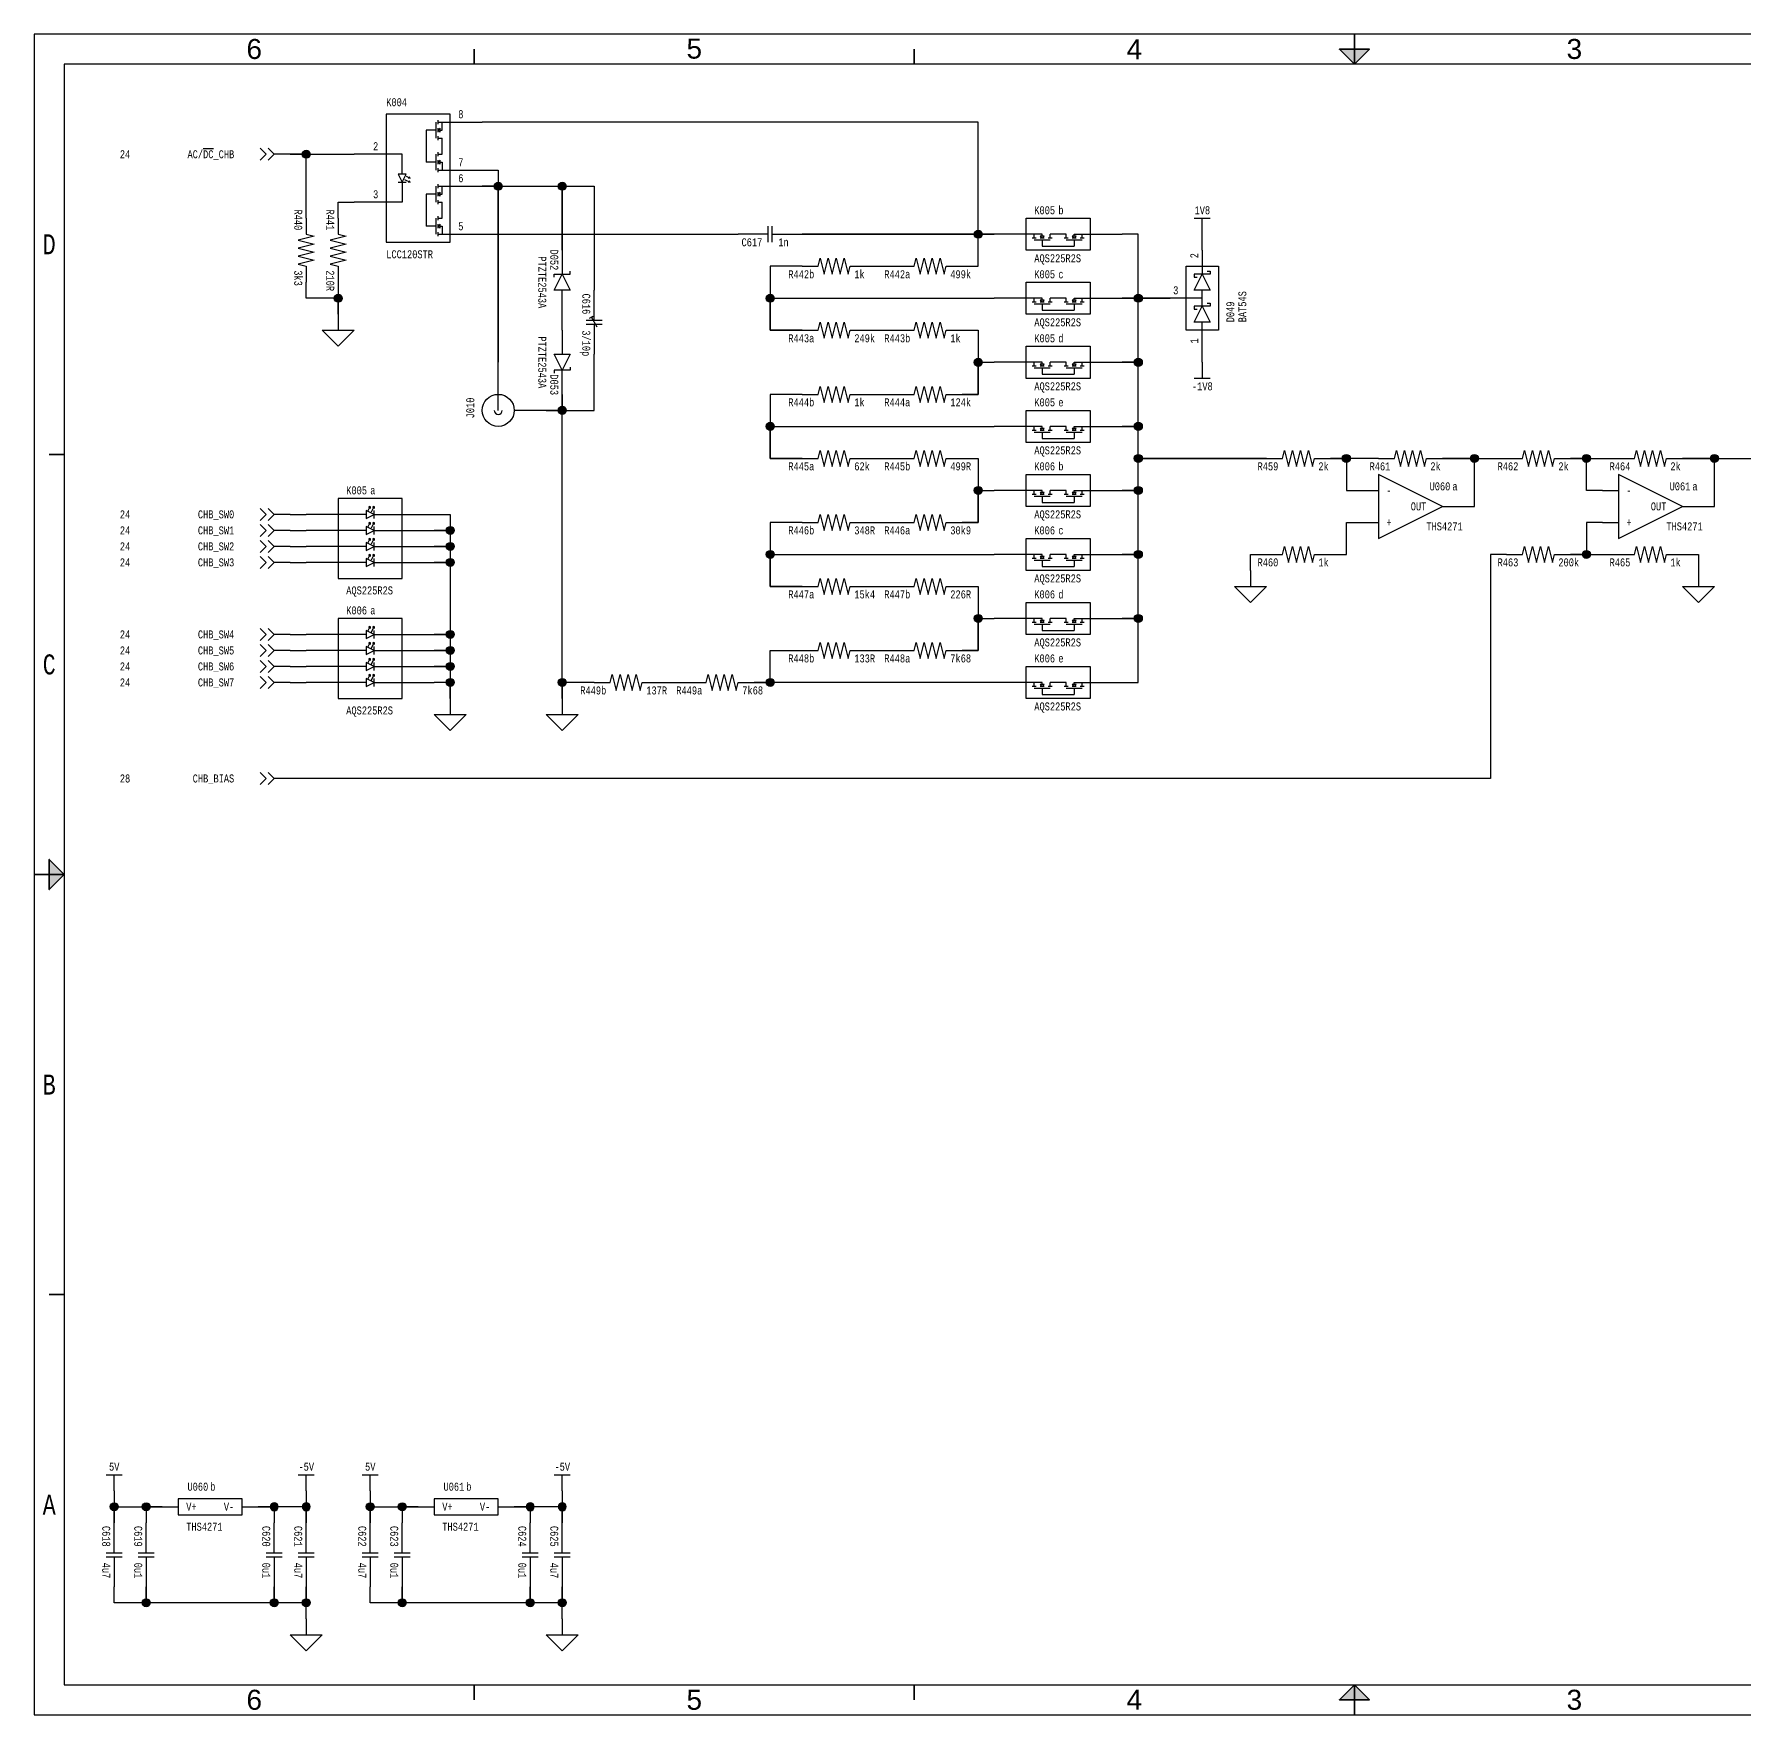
# Paper-space layout '29' of a CAD drawing. Header units: inches. Extents: x 0.2 to 16.8, y 0.2 to 10.8.
# Drawn here: x 0.25 to 10.94, y 0.25 to 10.75 of the extents above; entities that cross this region are included whole.
import ezdxf
from ezdxf.enums import TextEntityAlignment as Align

# ---------------------------------------------------------------- set-up
doc = ezdxf.new("R2010")
doc.units = ezdxf.units.IN
doc.header["$MEASUREMENT"] = 0
for name, color, linetype in [('BORDER', 13, 'Continuous'), ('COMPONENT', 14, 'Continuous'), ('SIGNAL', 84, 'Continuous'), ('TEXT', 252, 'Continuous')]:
    doc.layers.add(name, color=color, linetype=linetype)
doc.styles.add('Monotxt_75', font='monotxt.shx', dxfattribs={"width": 0.75})
doc.styles.get("Standard").update_dxf_attribs({"font": 'arial.ttf'})

# ---------------------------------------------------------------- blocks, each defined once
blk = doc.blocks.new('ANSI B Frame')
at = {"layer": 'BORDER', "lineweight": 35}
h = blk.add_hatch(color=256, dxfattribs=at)
h.dxf.hatch_style = 1
h.paths.add_polyline_path([(8.59375, 10.65625), (8.5, 10.65625), (8.5, 10.5625)])
h.paths.add_polyline_path([(8.5, 10.5625), (8.5, 10.65625), (8.40625, 10.65625)])
h = blk.add_hatch(color=256, dxfattribs=at)
h.dxf.hatch_style = 1
h.paths.add_polyline_path([(0.34375, 5.59375), (0.34375, 5.5), (0.4375, 5.5)])
h.paths.add_polyline_path([(0.4375, 5.5), (0.34375, 5.5), (0.34375, 5.40625)])
h = blk.add_hatch(color=256, dxfattribs=at)
h.dxf.hatch_style = 1
h.paths.add_polyline_path([(8.59375, 0.34375), (8.5, 0.34375), (8.5, 0.4375)])
h.paths.add_polyline_path([(8.5, 0.4375), (8.5, 0.34375), (8.40625, 0.34375)])
at = {"layer": 'BORDER'}
for points in [[(0.25, 0.25), (16.75, 0.25), (16.75, 10.75), (0.25, 10.75)], [(0.4375, 0.4375), (16.5625, 0.4375), (16.5625, 10.5625), (0.4375, 10.5625)]]:
    blk.add_lwpolyline(points, close=True, dxfattribs=at)
at = {"layer": 'BORDER', "lineweight": 35}
for points in [[(8.5, 10.5625), (8.5, 10.75)], [(3, 10.65625), (3, 10.5625)], [(5.75, 10.65625), (5.75, 10.5625)], [(0.34375, 8.125), (0.4375, 8.125)], [(0.4375, 5.5), (0.25, 5.5)], [(0.34375, 2.875), (0.4375, 2.875)], [(3, 0.34375), (3, 0.4375)], [(5.75, 0.34375), (5.75, 0.4375)], [(8.5, 0.4375), (8.5, 0.25)]]:
    blk.add_lwpolyline(points, dxfattribs=at)
for points in [[(8.5, 10.5625), (8.59375, 10.65625), (8.40625, 10.65625)], [(0.4375, 5.5), (0.34375, 5.59375), (0.34375, 5.40625)], [(8.5, 0.4375), (8.59375, 0.34375), (8.40625, 0.34375)]]:
    blk.add_lwpolyline(points, close=True, dxfattribs=at)
at = {"layer": 'BORDER', "style": 'Monotxt_75', "width": 0.75}
for s, p in [('D', (0.34375, 9.4375)), ('C', (0.34375, 6.8125)), ('B', (0.34375, 4.1875)), ('A', (0.34375, 1.5625))]:
    blk.add_text(s, height=0.125, dxfattribs=at).set_placement(p, align=Align.MIDDLE_CENTER)
at = {"layer": 'BORDER', "flags": 8}
for tag, p in [('ZN6', (1.625, 10.65787)), ('ZN5', (4.375, 10.66009)), ('ZN4', (7.125, 10.65625)), ('ZN3', (9.875, 10.65796)), ('ZN2', (12.625, 10.65574)), ('ZN1', (15.375, 10.65574)), ('ZN6', (1.625, 0.34375)), ('ZN5', (4.375, 0.34375)), ('ZN4', (7.125, 0.34375)), ('ZN3', (9.875, 0.34375)), ('ZN2', (12.625, 0.34375)), ('ZN1', (15.375, 0.34375))]:
    blk.add_attdef(tag, text='', height=0.125, dxfattribs=at).set_placement(p, align=Align.MIDDLE_CENTER)
at = {"layer": 'TEXT', "style": 'Monotxt_75', "width": 0.75, "flags": 8}
for tag, height, p in [('DESRP', 0.0625, (13.625, 1)), ('DWG_NO', 0.1875, (13.9625, 0.7125))]:
    blk.add_attdef(tag, text='', height=height, dxfattribs=at).set_placement(p, align=Align.MIDDLE_LEFT)
for tag, height, p in [('SHTSZ', 0.1875, (13.7375, 0.7125)), ('REV', 0.1875, (16.4125, 0.7125)), ('SCALE', 0.0625, (14.15625, 0.5)), ('REVDATE', 0.0625, (15.11875, 0.5)), ('CURRSHT', 0.0625, (16.0625, 0.5)), ('LASTSHT', 0.0625, (16.4375, 0.5))]:
    blk.add_attdef(tag, text='', height=height, dxfattribs=at).set_placement(p, align=Align.MIDDLE_CENTER)
blk = doc.blocks.new('FROM_CONN')
for points in [[(0, 0), (0.05, 0)], [(0.06875, 0.01875), (0.05, 0), (0.06875, -0.01875)], [(0.09375, 0.01875), (0.075, 0), (0.09375, -0.01875)]]:
    blk.add_lwpolyline(points)
blk = doc.blocks.new('SUPPLY_BUS')
for points in [[(0, 0), (0.05, 0)], [(0.05, 0.025), (0.05, -0.025)]]:
    blk.add_lwpolyline(points)
blk = doc.blocks.new('FLOAT_GND')
blk.add_lwpolyline([(0, 0), (0, -0.05)])
blk.add_lwpolyline([(-0.05, -0.05), (0.05, -0.05), (0, -0.1)], close=True)
blk = doc.blocks.new('CONNECT')
blk.add_hatch(color=256).paths.add_polyline_path([(0.0125, 0, 1), (-0.0125, 0, 1)])
blk.add_circle((0, 0), 0.0125)
blk = doc.blocks.new('CAP')
for points in [[(0, 0.0125), (0, 0.2)], [(-0.05, 0.0125), (0.05, 0.0125)], [(-0.05, -0.0125), (0.05, -0.0125)], [(0, -0.0125), (0, -0.2)]]:
    blk.add_lwpolyline(points)
at = {"layer": 'TEXT', "style": 'Monotxt_75', "width": 0.75, "flags": 8}
blk.add_attdef('REFID', text='', height=0.05, rotation=270, dxfattribs=at).set_placement((-0.025, 0.05), align=Align.TOP_RIGHT)
blk.add_attdef('VALUE', text='', height=0.05, rotation=270, dxfattribs=at).set_placement((-0.025, -0.05), align=Align.TOP_LEFT)
blk = doc.blocks.new('SOLID_STATE_RELAY_SPDT')
for points in [[(-0.075, 0.1), (-0.15, 0.1), (-0.15, 0.4)], [(0.075, 0.1), (0.15, 0.1), (0.15, 0.4)], [(-0.025, 0.125), (-0.025, 0.075)], [(-0.025, 0.1), (-0.075, 0.1)], [(-0.0075, 0.085), (-0.025, 0.05)], [(-0.025, 0.05), (-0.025, 0.0625)], [(-0.025, 0.05), (-0.015, 0.0575)], [(0.0125, 0.075), (0, 0.05)], [(0, 0.05), (0, 0.0625)], [(0, 0.05), (0.01, 0.0575)], [(0.025, 0.1), (0.075, 0.1)], [(-0.3, -0.1125), (-0.3, -0.05)], [(-0.1, -0.05), (-0.3, -0.05)], [(-0.1, -0.1125), (-0.1, -0.05)], [(0.1, -0.1125), (0.1, -0.05)], [(0.3, -0.05), (0.1, -0.05)], [(0.3, -0.1125), (0.3, -0.05)], [(-0.3625, -0.125), (-0.3375, -0.125)], [(-0.35, -0.1125), (-0.25, -0.1125)], [(-0.35, -0.125), (-0.35, -0.15)], [(-0.3, -0.15), (-0.35, -0.15), (-0.35, -0.2)], [(-0.35, -0.2), (-0.35, -0.4)], [(-0.3125, -0.125), (-0.2875, -0.125)], [(-0.3, -0.1375), (-0.3, -0.15)], [(-0.2625, -0.125), (-0.2375, -0.125)], [(-0.25, -0.125), (-0.25, -0.15)], [(-0.25, -0.15), (-0.15, -0.15)], [(-0.1625, -0.125), (-0.1375, -0.125)], [(-0.15, -0.1125), (-0.05, -0.1125)], [(-0.15, -0.125), (-0.15, -0.15)], [(-0.1125, -0.125), (-0.0875, -0.125)], [(-0.1, -0.1375), (-0.1, -0.15)], [(-0.1, -0.15), (-0.05, -0.15), (-0.05, -0.2)], [(-0.0625, -0.125), (-0.0375, -0.125)], [(-0.05, -0.125), (-0.05, -0.15)], [(-0.05, -0.2), (-0.05, -0.4)], [(0.0375, -0.125), (0.0625, -0.125)], [(0.05, -0.1125), (0.15, -0.1125)], [(0.05, -0.125), (0.05, -0.15)], [(0.1, -0.15), (0.05, -0.15), (0.05, -0.2)], [(0.05, -0.2), (0.05, -0.4)], [(0.0875, -0.125), (0.1125, -0.125)], [(0.1, -0.1375), (0.1, -0.15)], [(0.1375, -0.125), (0.1625, -0.125)], [(0.15, -0.125), (0.15, -0.15)], [(0.15, -0.15), (0.25, -0.15)], [(0.2375, -0.125), (0.2625, -0.125)], [(0.25, -0.1125), (0.35, -0.1125)], [(0.25, -0.125), (0.25, -0.15)], [(0.2875, -0.125), (0.3125, -0.125)], [(0.3, -0.1375), (0.3, -0.15)], [(0.3, -0.15), (0.35, -0.15), (0.35, -0.2)], [(0.3375, -0.125), (0.3625, -0.125)], [(0.35, -0.125), (0.35, -0.15)], [(0.35, -0.2), (0.35, -0.4)]]:
    blk.add_lwpolyline(points)
for points in [[(-0.4, -0.2), (0.4, -0.2), (0.4, 0.2), (-0.4, 0.2)], [(-0.025, 0.1), (0.025, 0.075), (0.025, 0.125)], [(-0.3, -0.125), (-0.3125, -0.1375), (-0.2875, -0.1375)], [(-0.1, -0.125), (-0.1125, -0.1375), (-0.0875, -0.1375)], [(0.1, -0.125), (0.0875, -0.1375), (0.1125, -0.1375)], [(0.3, -0.125), (0.2875, -0.1375), (0.3125, -0.1375)]]:
    blk.add_lwpolyline(points, close=True)
at = {"layer": 'TEXT', "style": 'Monotxt_75', "width": 0.75, "flags": 8}
for tag, p in [('CN', (-0.125, 0.25)), ('CP', (0.175, 0.25))]:
    blk.add_attdef(tag, text='', height=0.05, rotation=270, dxfattribs=at).set_placement(p, align=Align.RIGHT)
blk.add_attdef('MFGPN', text='', height=0.05, rotation=270, dxfattribs=at).set_placement((-0.45, 0.2), align=Align.TOP_LEFT)
for tag, p in [('REF', (0.45, 0.2)), ('NO2', (-0.325, -0.25)), ('NO1', (-0.025, -0.25)), ('NC2', (0.075, -0.25)), ('NC1', (0.375, -0.25))]:
    blk.add_attdef(tag, p, '', height=0.05, rotation=270, dxfattribs=at)
blk = doc.blocks.new('RF_CONN')
for points in [[(0, 0), (0, 0.15)], [(0.15, 0), (0.05, 0)]]:
    blk.add_lwpolyline(points)
blk.add_circle((0, 0), 0.05)
blk.add_arc((0, 0), 0.0125, 180, 0)
at = {"layer": 'TEXT', "style": 'Monotxt_75', "width": 0.75, "flags": 8}
blk.add_attdef('REF', (-0.075, -0.025), '', height=0.025, rotation=90, dxfattribs=at)
blk = doc.blocks.new('RES')
blk.add_lwpolyline([(-0.2, 0), (-0.1, 0), (-0.0875, 0.05), (-0.0625, -0.05), (-0.0375, 0.05), (-0.0125, -0.05), (0.0125, 0.05), (0.0375, -0.05), (0.0625, 0.05), (0.0875, -0.05), (0.1, 0), (0.2, 0)])
at = {"layer": 'TEXT', "style": 'Monotxt_75', "width": 0.75, "flags": 8}
blk.add_attdef('REFID', text='', height=0.05, dxfattribs=at).set_placement((-0.125, -0.025), align=Align.TOP_RIGHT)
blk.add_attdef('VALUE', text='', height=0.05, dxfattribs=at).set_placement((0.125, -0.025), align=Align.TOP_LEFT)
blk = doc.blocks.new('CAP_VAR')
for points in [[(0, 0.013), (0, 0.2)], [(-0.05, 0.013), (0.05, 0.013)], [(0.019, -0.031), (-0.018, 0.032), (-0.007, 0.038)], [(-0.05, -0.012), (0.05, -0.012)], [(0, -0.012), (0, -0.2)]]:
    blk.add_lwpolyline(points)
at = {"layer": 'COMPONENT'}
blk.add_lwpolyline([(-0.018, 0.032), (-0.031, 0.024)], dxfattribs=at)
at = {"layer": 'TEXT', "style": 'Monotxt_75', "width": 0.75, "flags": 8}
blk.add_attdef('REFID', text='', height=0.05, rotation=270, dxfattribs=at).set_placement((-0.025, 0.05), align=Align.TOP_RIGHT)
blk.add_attdef('VALUE', text='', height=0.05, rotation=270, dxfattribs=at).set_placement((-0.025, -0.05), align=Align.TOP_LEFT)
blk = doc.blocks.new('D_ZENER')
for points in [[(-0.2, 0), (-0.05, 0)], [(0.03125, 0.05), (0.05, 0.05), (0.05, 0.05), (0.05, 0.05), (0.05, -0.05), (0.05, -0.05), (0.05, -0.05), (0.06875, -0.05)], [(0.2, 0), (0.05, 0)]]:
    blk.add_lwpolyline(points)
blk.add_lwpolyline([(0.05, 0), (-0.05, -0.05), (-0.05, 0.05)], close=True)
at = {"layer": 'TEXT', "style": 'Monotxt_75', "width": 0.75, "flags": 8}
blk.add_attdef('MFGPN', text='', height=0.05, dxfattribs=at).set_placement((0, -0.1), align=Align.TOP_CENTER)
blk.add_attdef('REFNO', text='', height=0.05, dxfattribs=at).set_placement((0.075, -0.025), align=Align.TOP_LEFT)
blk = doc.blocks.new('D_ZENER_FLIP')
for points in [[(-0.2, 0), (-0.05, 0)], [(-0.03125, -0.05), (-0.05, -0.05), (-0.05, -0.05), (-0.05, -0.05), (-0.05, 0.05), (-0.05, 0.05), (-0.05, 0.05), (-0.06875, 0.05)], [(0.2, 0), (0.05, 0)]]:
    blk.add_lwpolyline(points)
blk.add_lwpolyline([(-0.05, 0), (0.05, 0.05), (0.05, -0.05)], close=True)
at = {"layer": 'TEXT', "style": 'Monotxt_75', "width": 0.75, "flags": 8}
blk.add_attdef('REFNO', text='', height=0.05, dxfattribs=at).set_placement((-0.075, -0.025), align=Align.TOP_RIGHT)
blk.add_attdef('MFGPN', text='', height=0.05, dxfattribs=at).set_placement((0, -0.1), align=Align.TOP_CENTER)
blk = doc.blocks.new('OPAMP_GEN_FLIP')
blk.add_lwpolyline([(-0.2, 0.2), (-0.2, -0.2), (0.2, 0)], close=True)
for points in [[(-0.3, 0.1), (-0.2, 0.1)], [(0.2, 0), (0.3, 0)], [(-0.3, -0.1), (-0.2, -0.1)]]:
    blk.add_lwpolyline(points)
at = {"layer": 'TEXT', "style": 'Monotxt_75', "width": 0.75}
for s, p in [('-', (-0.15, 0.1)), ('+', (-0.15, -0.1))]:
    blk.add_text(s, height=0.05, dxfattribs=at).set_placement(p, align=Align.MIDDLE_LEFT)
blk.add_text('OUT', height=0.05, dxfattribs=at).set_placement((0.1, 0), align=Align.MIDDLE_RIGHT)
at = {"layer": 'TEXT', "style": 'Monotxt_75', "width": 0.75, "flags": 8}
for tag, p in [('INM', (-0.225, 0.125)), ('REFID', (0.25, 0.1)), ('INP', (-0.225, -0.075))]:
    blk.add_attdef(tag, text='', height=0.05, dxfattribs=at).set_placement(p, align=Align.RIGHT)
for tag, p in [('INST', (0.2625, 0.1)), ('OUT', (0.225, 0.025))]:
    blk.add_attdef(tag, p, '', height=0.05, dxfattribs=at)
blk.add_attdef('MFGPN', text='', height=0.05, dxfattribs=at).set_placement((0.1, -0.1), align=Align.TOP_LEFT)
blk = doc.blocks.new('SS_RELAY_SW')
for points in [[(-0.1, 0), (-0.4, 0)], [(0.1, 0), (0.4, 0)], [(-0.1375, -0.025), (-0.1625, -0.025)], [(-0.15, -0.025), (-0.15, 0)], [(-0.05, -0.0375), (-0.15, -0.0375)], [(-0.0875, -0.025), (-0.1125, -0.025)], [(-0.1, -0.0125), (-0.1, 0)], [(-0.1, -0.0375), (-0.1, -0.075)], [(-0.1, -0.075), (0.1, -0.075)], [(-0.0375, -0.025), (-0.0625, -0.025)], [(-0.05, -0.025), (-0.05, 0)], [(0.05, 0), (-0.05, 0)], [(0.0625, -0.025), (0.0375, -0.025)], [(0.05, -0.025), (0.05, 0)], [(0.15, -0.0375), (0.05, -0.0375)], [(0.1125, -0.025), (0.0875, -0.025)], [(0.1, -0.0125), (0.1, 0)], [(0.1, -0.0375), (0.1, -0.075)], [(0.1625, -0.025), (0.1375, -0.025)], [(0.15, -0.025), (0.15, 0)]]:
    blk.add_lwpolyline(points)
for points in [[(-0.2, 0.1), (0.2, 0.1), (0.2, -0.1), (-0.2, -0.1)], [(-0.1, -0.025), (-0.0875, -0.0125), (-0.1125, -0.0125)], [(0.1, -0.025), (0.1125, -0.0125), (0.0875, -0.0125)]]:
    blk.add_lwpolyline(points, close=True)
at = {"layer": 'TEXT', "style": 'Monotxt_75', "width": 0.75, "flags": 8}
for tag, p in [('REFID', (-0.15, 0.125)), ('INST', (0, 0.125)), ('NO2', (0.25, 0.025))]:
    blk.add_attdef(tag, p, '', height=0.05, dxfattribs=at)
blk.add_attdef('NO1', text='', height=0.05, dxfattribs=at).set_placement((-0.25, 0.025), align=Align.RIGHT)
blk.add_attdef('MFGPN', text='', height=0.05, dxfattribs=at).set_placement((-0.15, -0.125), align=Align.TOP_LEFT)
blk = doc.blocks.new('SS_RELAY_CTRL4')
for points in [[(0.2, 0.25), (-0.2, 0.25), (-0.2, -0.25), (0.2, -0.25)], [(0.025, 0.15), (-0.025, 0.175), (-0.025, 0.125)], [(0.025, 0.05), (-0.025, 0.075), (-0.025, 0.025)], [(0.025, -0.05), (-0.025, -0.025), (-0.025, -0.075)], [(0.025, -0.15), (-0.025, -0.125), (-0.025, -0.175)]]:
    blk.add_lwpolyline(points, close=True)
for points in [[(-0.025, 0.15), (-0.4, 0.15)], [(-0.0125, 0.175), (0, 0.2)], [(0, 0.2), (-0.01, 0.1925)], [(0, 0.2), (0, 0.1875)], [(0.0075, 0.165), (0.025, 0.2)], [(0.025, 0.2), (0.015, 0.1925)], [(0.025, 0.2), (0.025, 0.1875)], [(0.025, 0.125), (0.025, 0.175)], [(0.025, 0.15), (0.4, 0.15)], [(-0.025, 0.05), (-0.4, 0.05)], [(-0.0125, 0.075), (0, 0.1)], [(-0.0125, -0.025), (0, 0)], [(0, 0.1), (-0.01, 0.0925)], [(0, 0.1), (0, 0.0875)], [(0, 0), (0, -0.0125)], [(0.0075, 0.065), (0.025, 0.1)], [(0.0075, -0.035), (0.025, 0)], [(0.025, 0.1), (0.015, 0.0925)], [(0.025, 0.1), (0.025, 0.0875)], [(0.025, 0.025), (0.025, 0.075)], [(0.025, 0.05), (0.4, 0.05)], [(0.025, 0), (0.025, -0.0125)], [(-0.025, -0.05), (-0.4, -0.05)], [(-0.0125, -0.125), (0, -0.1)], [(0, 0), (-0.01, -0.0075)], [(0, -0.1), (-0.01, -0.1075)], [(0, -0.1), (0, -0.1125)], [(0.0075, -0.135), (0.025, -0.1)], [(0.025, 0), (0.015, -0.0075)], [(0.025, -0.1), (0.015, -0.1075)], [(0.025, -0.075), (0.025, -0.025)], [(0.025, -0.05), (0.4, -0.05)], [(0.025, -0.1), (0.025, -0.1125)], [(-0.025, -0.15), (-0.4, -0.15)], [(0.025, -0.175), (0.025, -0.125)], [(0.025, -0.15), (0.4, -0.15)]]:
    blk.add_lwpolyline(points)
at = {"layer": 'TEXT', "style": 'Monotxt_75', "width": 0.75, "flags": 8}
for tag, p in [('REFID', (-0.15, 0.275)), ('INST', (0, 0.275)), ('CN1', (0.25, 0.175)), ('CN2', (0.25, 0.075)), ('CN3', (0.25, -0.025)), ('CN4', (0.25, -0.125))]:
    blk.add_attdef(tag, p, '', height=0.05, dxfattribs=at)
for tag, p in [('CP1', (-0.25, 0.175)), ('CP2', (-0.25, 0.075)), ('CP3', (-0.25, -0.025)), ('CP4', (-0.25, -0.125))]:
    blk.add_attdef(tag, text='', height=0.05, dxfattribs=at).set_placement(p, align=Align.RIGHT)
blk.add_attdef('MFGPN', text='', height=0.05, dxfattribs=at).set_placement((-0.15, -0.3), align=Align.TOP_LEFT)
blk = doc.blocks.new('D_DUAL_SCHOTTKY_SERIES')
for points in [[(0, 0), (0, 0.2)], [(-0.03125, -0.03125), (-0.03125, -0.05), (-0.05, -0.05), (-0.05, 0.05), (-0.06875, 0.05), (-0.06875, 0.03125)], [(-0.05, 0), (0.05, 0)], [(0.16875, -0.03125), (0.16875, -0.05), (0.15, -0.05), (0.15, 0.05), (0.13125, 0.05), (0.13125, 0.03125)], [(0.3, 0), (0.15, 0)], [(-0.3, 0), (-0.15, 0)]]:
    blk.add_lwpolyline(points)
for points in [[(0.2, 0.1), (0.2, -0.1), (-0.2, -0.1), (-0.2, 0.1)], [(-0.05, 0), (-0.15, -0.05), (-0.15, 0.05)], [(0.15, 0), (0.05, -0.05), (0.05, 0.05)]]:
    blk.add_lwpolyline(points, close=True)
at = {"layer": 'TEXT', "style": 'Monotxt_75', "width": 0.75}
blk.add_text('3', height=0.05, rotation=270, dxfattribs=at).set_placement((0.025, 0.15), align=Align.RIGHT)
blk.add_text('1', height=0.05, dxfattribs=at).set_placement((-0.25, 0.025), align=Align.RIGHT)
blk.add_text('2', height=0.05, dxfattribs=at).set_placement((0.25, 0.025))
at = {"layer": 'TEXT', "style": 'Monotxt_75', "width": 0.75, "flags": 8}
for tag, p in [('REFNO', (-0.15, -0.15)), ('MFGPN', (-0.15, -0.225))]:
    blk.add_attdef(tag, text='', height=0.05, dxfattribs=at).set_placement(p, align=Align.TOP_LEFT)
blk = doc.blocks.new('OPAMP_GEN_PWR')
for points in [[(-0.3, 0), (-0.2, 0)], [(0.2, 0), (0.3, 0)]]:
    blk.add_lwpolyline(points)
blk.add_lwpolyline([(-0.2, -0.05), (0.2, -0.05), (0.2, 0.05), (-0.2, 0.05)], close=True)
at = {"layer": 'TEXT', "style": 'Monotxt_75', "width": 0.75}
blk.add_text('V+', height=0.05, dxfattribs=at).set_placement((-0.15, 0), align=Align.MIDDLE_LEFT)
blk.add_text('V-', height=0.05, dxfattribs=at).set_placement((0.15, 0), align=Align.MIDDLE_RIGHT)
at = {"layer": 'TEXT', "style": 'Monotxt_75', "width": 0.75, "flags": 8}
for tag, p in [('REFID', (-0.0125, 0.1)), ('VP', (-0.225, 0.025))]:
    blk.add_attdef(tag, text='', height=0.05, dxfattribs=at).set_placement(p, align=Align.RIGHT)
for tag, p in [('INST', (0, 0.1)), ('VN', (0.225, 0.025))]:
    blk.add_attdef(tag, p, '', height=0.05, dxfattribs=at)
blk.add_attdef('MFGPN', text='', height=0.05, dxfattribs=at).set_placement((-0.15, -0.1), align=Align.TOP_LEFT)

psp = doc.layouts.new('29')

# ---------------------------------------------------------------- linework, layer by layer
at = {"layer": 'SIGNAL'}
for points in [[(6.05, 9.3), (6.15, 9.3), (6.15, 9.5), (6.25, 9.5), (5.05, 9.5), (6.125, 9.5), (6.15, 9.525), (6.15, 10.2), (3.05, 10.2)], [(1.95, 9.6), (1.95, 10), (1.85, 10), (2.25, 10)], [(3.05, 9.9), (3.15, 9.9), (3.15, 9.825), (3.125, 9.8), (3.05, 9.8), (3.15, 9.8), (3.15, 8.7), (3.15, 9.775), (3.175, 9.8), (3.55, 9.8), (3.55, 9.4), (3.55, 9.775), (3.575, 9.8), (3.75, 9.8), (3.75, 9.15)], [(2.15, 9.6), (2.15, 9.7), (2.25, 9.7)], [(3.05, 9.5), (4.45, 9.5)], [(3.05, 9.5), (4.65, 9.5)], [(7.05, 6.7), (7.15, 6.7), (7.15, 7.1), (7.05, 7.1), (7.125, 7.1), (7.15, 7.125), (7.15, 7.5), (7.05, 7.5), (7.125, 7.5), (7.15, 7.525), (7.15, 7.9), (7.05, 7.9), (7.125, 7.9), (7.15, 7.925), (7.15, 8.1), (7.95, 8.1), (7.175, 8.1), (7.15, 8.125), (7.15, 8.3), (7.05, 8.3), (7.125, 8.3), (7.15, 8.325), (7.15, 8.7), (7.05, 8.7), (7.125, 8.7), (7.15, 8.725), (7.15, 9.1), (7.05, 9.1), (7.35, 9.1), (7.175, 9.1), (7.15, 9.125), (7.15, 9.5), (7.05, 9.5)], [(7.55, 9.4), (7.55, 9.5)], [(2.15, 9.2), (2.15, 9), (2.15, 9.1), (1.95, 9.1), (1.95, 9.2)], [(5.05, 9.3), (4.85, 9.3), (4.85, 8.9), (5.05, 8.9), (4.85, 8.9), (4.85, 9.1), (6.25, 9.1)], [(5.45, 9.3), (5.65, 9.3)], [(3.55, 8.9), (3.55, 9)], [(5.45, 8.9), (5.65, 8.9)], [(6.05, 8.9), (6.15, 8.9), (6.15, 8.5), (6.05, 8.5), (6.15, 8.5), (6.15, 8.7), (6.25, 8.7)], [(7.55, 8.7), (7.55, 8.8)], [(3.75, 6.7), (3.55, 6.7), (3.55, 6.6), (3.55, 8.5), (3.55, 8.4), (3.45, 8.4), (3.75, 8.4), (3.75, 8.75)], [(5.05, 8.5), (4.85, 8.5), (4.85, 8.1), (5.05, 8.1), (4.85, 8.1), (4.85, 8.3), (6.25, 8.3)], [(5.45, 8.5), (5.65, 8.5)], [(5.45, 8.1), (5.65, 8.1)], [(6.05, 8.1), (6.15, 8.1), (6.15, 7.7), (6.05, 7.7), (6.15, 7.7), (6.15, 7.9), (6.25, 7.9)], [(8.65, 8.1), (8.35, 8.1), (8.45, 8.1), (8.45, 7.9), (8.55, 7.9)], [(9.15, 7.8), (9.25, 7.8), (9.25, 8.1), (9.05, 8.1), (9.45, 8.1)], [(10.05, 7.9), (9.95, 7.9), (9.95, 8.1), (9.85, 8.1), (10.15, 8.1)], [(10.65, 7.8), (10.75, 7.8), (10.75, 8.1), (10.55, 8.1), (15.15, 8.1)], [(1.85, 7.75), (1.95, 7.75)], [(2.75, 7.75), (2.85, 7.75), (2.85, 7.65), (2.75, 7.65), (2.825, 7.65), (2.85, 7.625), (2.85, 7.55), (2.75, 7.55), (2.825, 7.55), (2.85, 7.525), (2.85, 7.45), (2.75, 7.45), (2.825, 7.45), (2.85, 7.425), (2.85, 7), (2.75, 7), (2.825, 7), (2.85, 6.975), (2.85, 6.9), (2.75, 6.9), (2.825, 6.9), (2.85, 6.875), (2.85, 6.8), (2.75, 6.8), (2.825, 6.8), (2.85, 6.775), (2.85, 6.6), (2.85, 6.7), (2.75, 6.7)], [(5.05, 7.7), (4.85, 7.7), (4.85, 7.3), (5.05, 7.3), (4.85, 7.3), (4.85, 7.5), (6.25, 7.5)], [(5.45, 7.7), (5.65, 7.7)], [(8.35, 7.5), (8.45, 7.5), (8.45, 7.7), (8.55, 7.7)], [(10.05, 7.7), (9.95, 7.7), (9.95, 7.5), (9.85, 7.5), (10.15, 7.5)], [(1.85, 7.65), (1.95, 7.65)], [(1.85, 7.55), (1.95, 7.55)], [(9.45, 7.5), (9.35, 7.5), (9.35, 6.1), (1.85, 6.1)], [(7.85, 7.4), (7.85, 7.5), (7.95, 7.5)], [(7.85, 7.4), (7.85, 7.5), (7.95, 7.5)], [(10.55, 7.5), (10.65, 7.5), (10.65, 7.4)], [(1.85, 7.45), (1.95, 7.45)], [(5.45, 7.3), (5.65, 7.3)], [(6.05, 7.3), (6.15, 7.3), (6.15, 6.9), (6.05, 6.9), (6.15, 6.9), (6.15, 7.1), (6.25, 7.1)], [(1.85, 7), (1.95, 7)], [(1.85, 6.9), (1.95, 6.9)], [(6.25, 6.7), (4.75, 6.7), (4.85, 6.7), (4.85, 6.9), (5.05, 6.9)], [(5.45, 6.9), (5.65, 6.9)], [(1.85, 6.8), (1.95, 6.8)], [(1.85, 6.7), (1.95, 6.7)], [(4.15, 6.7), (4.35, 6.7)], [(0.75, 1.65), (0.75, 1.45), (0.75, 1.55), (1.05, 1.55), (0.95, 1.55), (0.95, 1.45)], [(1.95, 1.65), (1.95, 1.45), (1.95, 1.55), (1.65, 1.55), (1.75, 1.55), (1.75, 1.45)], [(2.35, 1.65), (2.35, 1.45), (2.35, 1.55), (2.65, 1.55), (2.55, 1.55), (2.55, 1.45)], [(3.55, 1.65), (3.55, 1.45), (3.55, 1.55), (3.25, 1.55), (3.35, 1.55), (3.35, 1.45)], [(1.95, 0.85), (1.95, 1.05), (1.95, 0.95), (1.775, 0.95), (1.75, 0.975), (1.75, 1.05), (1.75, 0.95), (0.975, 0.95), (0.95, 0.975), (0.95, 1.05), (0.95, 0.95), (0.75, 0.95), (0.75, 1.05)], [(3.55, 0.85), (3.55, 1.05), (3.55, 0.95), (3.375, 0.95), (3.35, 0.975), (3.35, 1.05), (3.35, 0.95), (2.575, 0.95), (2.55, 0.975), (2.55, 1.05), (2.55, 0.95), (2.35, 0.95), (2.35, 1.05)]]:
    psp.add_lwpolyline(points, dxfattribs=at)

# ---------------------------------------------------------------- block references
ref = psp.add_blockref('ANSI B Frame', (0, 0))
ref.add_attrib('ZN3', '3', dxfattribs={"layer": 'BORDER', "height": 0.125}).set_placement((9.875, 0.3438), align=Align.MIDDLE_CENTER)
ref.add_attrib('ZN3', '3', dxfattribs={"layer": 'BORDER', "height": 0.125}).set_placement((9.875, 10.658), align=Align.MIDDLE_CENTER)
ref.add_attrib('ZN4', '4', dxfattribs={"layer": 'BORDER', "height": 0.125}).set_placement((7.125, 0.3438), align=Align.MIDDLE_CENTER)
ref.add_attrib('ZN4', '4', dxfattribs={"layer": 'BORDER', "height": 0.125}).set_placement((7.125, 10.6562), align=Align.MIDDLE_CENTER)
ref.add_attrib('ZN5', '5', dxfattribs={"layer": 'BORDER', "height": 0.125}).set_placement((4.375, 0.3438), align=Align.MIDDLE_CENTER)
ref.add_attrib('ZN5', '5', dxfattribs={"layer": 'BORDER', "height": 0.125}).set_placement((4.375, 10.6601), align=Align.MIDDLE_CENTER)
ref.add_attrib('ZN6', '6', dxfattribs={"layer": 'BORDER', "height": 0.125}).set_placement((1.625, 0.3438), align=Align.MIDDLE_CENTER)
ref.add_attrib('ZN6', '6', dxfattribs={"layer": 'BORDER', "height": 0.125}).set_placement((1.625, 10.6579), align=Align.MIDDLE_CENTER)
at = {"layer": 'COMPONENT'}
ref = psp.add_blockref('SOLID_STATE_RELAY_SPDT', (2.65, 9.85), dxfattribs=dict(at, rotation=90))
ref.add_attrib('REF', 'K004', (2.45, 10.3), dxfattribs={"layer": 'TEXT', "height": 0.05, "style": 'Monotxt_75', "width": 0.75})
ref.add_attrib('MFGPN', 'LCC120STR', dxfattribs={"layer": 'TEXT', "height": 0.05, "style": 'Monotxt_75', "width": 0.75}).set_placement((2.45, 9.4), align=Align.TOP_LEFT)
ref.add_attrib('CP', '2', dxfattribs={"layer": 'TEXT', "height": 0.05, "style": 'Monotxt_75', "width": 0.75}).set_placement((2.4, 10.025), align=Align.RIGHT)
ref.add_attrib('CN', '3', dxfattribs={"layer": 'TEXT', "height": 0.05, "style": 'Monotxt_75', "width": 0.75}).set_placement((2.4, 9.725), align=Align.RIGHT)
ref.add_attrib('NO2', '5', (2.9, 9.525), dxfattribs={"layer": 'TEXT', "height": 0.05, "style": 'Monotxt_75', "width": 0.75})
ref.add_attrib('NO1', '6', (2.9, 9.825), dxfattribs={"layer": 'TEXT', "height": 0.05, "style": 'Monotxt_75', "width": 0.75})
ref.add_attrib('NC2', '7', (2.9, 9.925), dxfattribs={"layer": 'TEXT', "height": 0.05, "style": 'Monotxt_75', "width": 0.75})
ref.add_attrib('NC1', '8', (2.9, 10.225), dxfattribs={"layer": 'TEXT', "height": 0.05, "style": 'Monotxt_75', "width": 0.75})
at = {"layer": 'COMPONENT', "xscale": 2, "yscale": 2, "zscale": 2}
for name, p, rotation in [('FROM_CONN', (1.85, 10), 180), ('SUPPLY_BUS', (7.55, 9.5), 90), ('SUPPLY_BUS', (7.55, 8.7), 270), ('FROM_CONN', (1.85, 7.75), 180), ('FROM_CONN', (1.85, 7.65), 180), ('FROM_CONN', (1.85, 7.55), 180), ('FROM_CONN', (1.85, 7.45), 180), ('FROM_CONN', (1.85, 7), 180), ('FROM_CONN', (1.85, 6.9), 180), ('FROM_CONN', (1.85, 6.8), 180), ('FROM_CONN', (1.85, 6.7), 180), ('FROM_CONN', (1.85, 6.1), 180), ('SUPPLY_BUS', (0.75, 1.65), 90), ('SUPPLY_BUS', (1.95, 1.65), 90), ('SUPPLY_BUS', (2.35, 1.65), 90), ('SUPPLY_BUS', (3.55, 1.65), 90)]:
    psp.add_blockref(name, p, dxfattribs=dict(at, rotation=rotation))
at = {"layer": 'COMPONENT', "rotation": 270}
for name, p, values in [('RES', (1.95, 9.4), {'REFID': 'R440', 'VALUE': '3k3'}), ('RES', (2.15, 9.4), {'REFID': 'R441', 'VALUE': '210R'}), ('D_ZENER_FLIP', (3.55, 9.2), {'REFNO': 'D052', 'MFGPN': 'PTZTE2543A'})]:
    psp.add_blockref(name, p, dxfattribs=at).add_auto_attribs(values)
at = {"layer": 'COMPONENT'}
ref = psp.add_blockref('SS_RELAY_SW', (6.65, 9.5), dxfattribs=at)
ref.add_attrib('REFID', 'K005', (6.5, 9.625), dxfattribs={"layer": 'TEXT', "height": 0.05, "style": 'Monotxt_75', "width": 0.75})
ref.add_attrib('INST', 'b', (6.65, 9.625), dxfattribs={"layer": 'TEXT', "height": 0.05, "style": 'Monotxt_75', "width": 0.75})
ref.add_attrib('MFGPN', 'AQS225R2S', dxfattribs={"layer": 'TEXT', "height": 0.05, "style": 'Monotxt_75', "width": 0.75}).set_placement((6.5, 9.375), align=Align.TOP_LEFT)
ref = psp.add_blockref('CAP', (4.85, 9.5), dxfattribs=dict(at, rotation=90))
ref.add_attrib('REFID', 'C617', dxfattribs={"layer": 'TEXT', "height": 0.05, "style": 'Monotxt_75', "width": 0.75}).set_placement((4.8, 9.475), align=Align.TOP_RIGHT)
ref.add_attrib('VALUE', '1n', dxfattribs={"layer": 'TEXT', "height": 0.05, "style": 'Monotxt_75', "width": 0.75}).set_placement((4.9, 9.475), align=Align.TOP_LEFT)
for name, p, values in [('RES', (5.25, 9.3), {'REFID': 'R442b', 'VALUE': '1k'}), ('RES', (5.85, 9.3), {'REFID': 'R442a', 'VALUE': '499k'}), ('RES', (5.25, 8.9), {'REFID': 'R443a', 'VALUE': '249k'}), ('RES', (5.85, 8.9), {'REFID': 'R443b', 'VALUE': '1k'}), ('RES', (5.25, 8.5), {'REFID': 'R444b', 'VALUE': '1k'}), ('RES', (5.85, 8.5), {'REFID': 'R444a', 'VALUE': '124k'}), ('RES', (5.25, 8.1), {'REFID': 'R445a', 'VALUE': '62k'}), ('RES', (5.85, 8.1), {'REFID': 'R445b', 'VALUE': '499R'}), ('RES', (8.15, 8.1), {'REFID': 'R459', 'VALUE': '2k'}), ('RES', (8.85, 8.1), {'REFID': 'R461', 'VALUE': '2k'}), ('RES', (9.65, 8.1), {'REFID': 'R462', 'VALUE': '2k'}), ('RES', (10.35, 8.1), {'REFID': 'R464', 'VALUE': '2k'}), ('OPAMP_GEN_FLIP', (8.85, 7.8), {'REFID': 'U060', 'INST': 'a', 'MFGPN': 'THS4271'}), ('OPAMP_GEN_FLIP', (10.35, 7.8), {'REFID': 'U061', 'INST': 'a', 'MFGPN': 'THS4271'}), ('RES', (5.25, 7.7), {'REFID': 'R446b', 'VALUE': '348R'}), ('RES', (5.85, 7.7), {'REFID': 'R446a', 'VALUE': '30k9'}), ('RES', (8.15, 7.5), {'REFID': 'R460', 'VALUE': '1k'}), ('RES', (9.65, 7.5), {'REFID': 'R463', 'VALUE': '200k'}), ('RES', (10.35, 7.5), {'REFID': 'R465', 'VALUE': '1k'}), ('RES', (5.25, 7.3), {'REFID': 'R447a', 'VALUE': '15k4'}), ('RES', (5.85, 7.3), {'REFID': 'R447b', 'VALUE': '226R'}), ('RES', (5.25, 6.9), {'REFID': 'R448b', 'VALUE': '133R'}), ('RES', (5.85, 6.9), {'REFID': 'R448a', 'VALUE': '7k68'}), ('RES', (3.95, 6.7), {'REFID': 'R449b', 'VALUE': '137R'}), ('RES', (4.55, 6.7), {'REFID': 'R449a', 'VALUE': '7k68'}), ('OPAMP_GEN_PWR', (1.35, 1.55), {'REFID': 'U060', 'INST': 'b', 'MFGPN': 'THS4271'}), ('OPAMP_GEN_PWR', (2.95, 1.55), {'REFID': 'U061', 'INST': 'b', 'MFGPN': 'THS4271'})]:
    psp.add_blockref(name, p, dxfattribs=at).add_auto_attribs(values)
ref = psp.add_blockref('D_DUAL_SCHOTTKY_SERIES', (7.55, 9.1), dxfattribs=dict(at, rotation=90))
ref.add_attrib('REFNO', 'D049', dxfattribs={"layer": 'TEXT', "height": 0.05, "rotation": 90, "style": 'Monotxt_75', "width": 0.75}).set_placement((7.7, 8.95), align=Align.TOP_LEFT)
ref.add_attrib('MFGPN', 'BAT54S', dxfattribs={"layer": 'TEXT', "height": 0.05, "rotation": 90, "style": 'Monotxt_75', "width": 0.75}).set_placement((7.775, 8.95), align=Align.TOP_LEFT)
ref = psp.add_blockref('SS_RELAY_SW', (6.65, 9.1), dxfattribs=at)
ref.add_attrib('REFID', 'K005', (6.5, 9.225), dxfattribs={"layer": 'TEXT', "height": 0.05, "style": 'Monotxt_75', "width": 0.75})
ref.add_attrib('INST', 'c', (6.65, 9.225), dxfattribs={"layer": 'TEXT', "height": 0.05, "style": 'Monotxt_75', "width": 0.75})
ref.add_attrib('MFGPN', 'AQS225R2S', dxfattribs={"layer": 'TEXT', "height": 0.05, "style": 'Monotxt_75', "width": 0.75}).set_placement((6.5, 8.975), align=Align.TOP_LEFT)
ref = psp.add_blockref('CAP_VAR', (3.75, 8.95), dxfattribs=at)
ref.add_attrib('REFID', 'C616', dxfattribs={"layer": 'TEXT', "height": 0.05, "rotation": 270, "style": 'Monotxt_75', "width": 0.75}).set_placement((3.725, 9), align=Align.TOP_RIGHT)
ref.add_attrib('VALUE', '3/10p', dxfattribs={"layer": 'TEXT', "height": 0.05, "rotation": 270, "style": 'Monotxt_75', "width": 0.75}).set_placement((3.725, 8.9), align=Align.TOP_LEFT)
at = {"layer": 'COMPONENT', "xscale": 2, "yscale": 2, "zscale": 2}
for p in [(2.15, 9), (7.85, 7.4), (10.65, 7.4), (2.85, 6.6), (3.55, 6.6), (1.95, 0.85), (3.55, 0.85)]:
    psp.add_blockref('FLOAT_GND', p, dxfattribs=at)
at = {"layer": 'COMPONENT'}
ref = psp.add_blockref('D_ZENER', (3.55, 8.7), dxfattribs=dict(at, rotation=270))
ref.add_attrib('REFNO', 'D053', dxfattribs={"layer": 'TEXT', "height": 0.05, "rotation": 270, "style": 'Monotxt_75', "width": 0.75}).set_placement((3.525, 8.625), align=Align.TOP_LEFT)
ref.add_attrib('MFGPN', 'PTZTE2543A', dxfattribs={"layer": 'TEXT', "height": 0.05, "rotation": 270, "style": 'Monotxt_75', "width": 0.75}).set_placement((3.45, 8.7), align=Align.TOP_CENTER)
ref = psp.add_blockref('SS_RELAY_SW', (6.65, 8.7), dxfattribs=at)
ref.add_attrib('REFID', 'K005', (6.5, 8.825), dxfattribs={"layer": 'TEXT', "height": 0.05, "style": 'Monotxt_75', "width": 0.75})
ref.add_attrib('INST', 'd', (6.65, 8.825), dxfattribs={"layer": 'TEXT', "height": 0.05, "style": 'Monotxt_75', "width": 0.75})
ref.add_attrib('MFGPN', 'AQS225R2S', dxfattribs={"layer": 'TEXT', "height": 0.05, "style": 'Monotxt_75', "width": 0.75}).set_placement((6.5, 8.575), align=Align.TOP_LEFT)
at = {"layer": 'COMPONENT', "xscale": 2, "yscale": 2, "zscale": 2}
psp.add_blockref('RF_CONN', (3.15, 8.4), dxfattribs=at).add_auto_attribs({'REF': 'J010'})
at = {"layer": 'COMPONENT'}
ref = psp.add_blockref('SS_RELAY_SW', (6.65, 8.3), dxfattribs=at)
ref.add_attrib('REFID', 'K005', (6.5, 8.425), dxfattribs={"layer": 'TEXT', "height": 0.05, "style": 'Monotxt_75', "width": 0.75})
ref.add_attrib('INST', 'e', (6.65, 8.425), dxfattribs={"layer": 'TEXT', "height": 0.05, "style": 'Monotxt_75', "width": 0.75})
ref.add_attrib('MFGPN', 'AQS225R2S', dxfattribs={"layer": 'TEXT', "height": 0.05, "style": 'Monotxt_75', "width": 0.75}).set_placement((6.5, 8.175), align=Align.TOP_LEFT)
ref = psp.add_blockref('SS_RELAY_SW', (6.65, 7.9), dxfattribs=at)
ref.add_attrib('REFID', 'K006', (6.5, 8.025), dxfattribs={"layer": 'TEXT', "height": 0.05, "style": 'Monotxt_75', "width": 0.75})
ref.add_attrib('INST', 'b', (6.65, 8.025), dxfattribs={"layer": 'TEXT', "height": 0.05, "style": 'Monotxt_75', "width": 0.75})
ref.add_attrib('MFGPN', 'AQS225R2S', dxfattribs={"layer": 'TEXT', "height": 0.05, "style": 'Monotxt_75', "width": 0.75}).set_placement((6.5, 7.775), align=Align.TOP_LEFT)
ref = psp.add_blockref('SS_RELAY_CTRL4', (2.35, 7.6), dxfattribs=at)
ref.add_attrib('REFID', 'K005', (2.2, 7.875), dxfattribs={"layer": 'TEXT', "height": 0.05, "style": 'Monotxt_75', "width": 0.75})
ref.add_attrib('INST', 'a', (2.35, 7.875), dxfattribs={"layer": 'TEXT', "height": 0.05, "style": 'Monotxt_75', "width": 0.75})
ref.add_attrib('MFGPN', 'AQS225R2S', dxfattribs={"layer": 'TEXT', "height": 0.05, "style": 'Monotxt_75', "width": 0.75}).set_placement((2.2, 7.3), align=Align.TOP_LEFT)
ref = psp.add_blockref('SS_RELAY_SW', (6.65, 7.5), dxfattribs=at)
ref.add_attrib('REFID', 'K006', (6.5, 7.625), dxfattribs={"layer": 'TEXT', "height": 0.05, "style": 'Monotxt_75', "width": 0.75})
ref.add_attrib('INST', 'c', (6.65, 7.625), dxfattribs={"layer": 'TEXT', "height": 0.05, "style": 'Monotxt_75', "width": 0.75})
ref.add_attrib('MFGPN', 'AQS225R2S', dxfattribs={"layer": 'TEXT', "height": 0.05, "style": 'Monotxt_75', "width": 0.75}).set_placement((6.5, 7.375), align=Align.TOP_LEFT)
ref = psp.add_blockref('SS_RELAY_SW', (6.65, 7.1), dxfattribs=at)
ref.add_attrib('REFID', 'K006', (6.5, 7.225), dxfattribs={"layer": 'TEXT', "height": 0.05, "style": 'Monotxt_75', "width": 0.75})
ref.add_attrib('INST', 'd', (6.65, 7.225), dxfattribs={"layer": 'TEXT', "height": 0.05, "style": 'Monotxt_75', "width": 0.75})
ref.add_attrib('MFGPN', 'AQS225R2S', dxfattribs={"layer": 'TEXT', "height": 0.05, "style": 'Monotxt_75', "width": 0.75}).set_placement((6.5, 6.975), align=Align.TOP_LEFT)
ref = psp.add_blockref('SS_RELAY_CTRL4', (2.35, 6.85), dxfattribs=at)
ref.add_attrib('REFID', 'K006', (2.2, 7.125), dxfattribs={"layer": 'TEXT', "height": 0.05, "style": 'Monotxt_75', "width": 0.75})
ref.add_attrib('INST', 'a', (2.35, 7.125), dxfattribs={"layer": 'TEXT', "height": 0.05, "style": 'Monotxt_75', "width": 0.75})
ref.add_attrib('MFGPN', 'AQS225R2S', dxfattribs={"layer": 'TEXT', "height": 0.05, "style": 'Monotxt_75', "width": 0.75}).set_placement((2.2, 6.55), align=Align.TOP_LEFT)
ref = psp.add_blockref('SS_RELAY_SW', (6.65, 6.7), dxfattribs=at)
ref.add_attrib('REFID', 'K006', (6.5, 6.825), dxfattribs={"layer": 'TEXT', "height": 0.05, "style": 'Monotxt_75', "width": 0.75})
ref.add_attrib('INST', 'e', (6.65, 6.825), dxfattribs={"layer": 'TEXT', "height": 0.05, "style": 'Monotxt_75', "width": 0.75})
ref.add_attrib('MFGPN', 'AQS225R2S', dxfattribs={"layer": 'TEXT', "height": 0.05, "style": 'Monotxt_75', "width": 0.75}).set_placement((6.5, 6.575), align=Align.TOP_LEFT)
ref = psp.add_blockref('CAP', (0.75, 1.25), dxfattribs=at)
ref.add_attrib('REFID', 'C618', dxfattribs={"layer": 'TEXT', "height": 0.05, "rotation": 270, "style": 'Monotxt_75', "width": 0.75}).set_placement((0.725, 1.3), align=Align.TOP_RIGHT)
ref.add_attrib('VALUE', '4u7', dxfattribs={"layer": 'TEXT', "height": 0.05, "rotation": 270, "style": 'Monotxt_75', "width": 0.75}).set_placement((0.725, 1.2), align=Align.TOP_LEFT)
ref = psp.add_blockref('CAP', (0.95, 1.25), dxfattribs=at)
ref.add_attrib('REFID', 'C619', dxfattribs={"layer": 'TEXT', "height": 0.05, "rotation": 270, "style": 'Monotxt_75', "width": 0.75}).set_placement((0.925, 1.3), align=Align.TOP_RIGHT)
ref.add_attrib('VALUE', '0u1', dxfattribs={"layer": 'TEXT', "height": 0.05, "rotation": 270, "style": 'Monotxt_75', "width": 0.75}).set_placement((0.925, 1.2), align=Align.TOP_LEFT)
ref = psp.add_blockref('CAP', (1.75, 1.25), dxfattribs=at)
ref.add_attrib('REFID', 'C620', dxfattribs={"layer": 'TEXT', "height": 0.05, "rotation": 270, "style": 'Monotxt_75', "width": 0.75}).set_placement((1.725, 1.3), align=Align.TOP_RIGHT)
ref.add_attrib('VALUE', '0u1', dxfattribs={"layer": 'TEXT', "height": 0.05, "rotation": 270, "style": 'Monotxt_75', "width": 0.75}).set_placement((1.725, 1.2), align=Align.TOP_LEFT)
ref = psp.add_blockref('CAP', (1.95, 1.25), dxfattribs=at)
ref.add_attrib('REFID', 'C621', dxfattribs={"layer": 'TEXT', "height": 0.05, "rotation": 270, "style": 'Monotxt_75', "width": 0.75}).set_placement((1.925, 1.3), align=Align.TOP_RIGHT)
ref.add_attrib('VALUE', '4u7', dxfattribs={"layer": 'TEXT', "height": 0.05, "rotation": 270, "style": 'Monotxt_75', "width": 0.75}).set_placement((1.925, 1.2), align=Align.TOP_LEFT)
ref = psp.add_blockref('CAP', (2.35, 1.25), dxfattribs=at)
ref.add_attrib('REFID', 'C622', dxfattribs={"layer": 'TEXT', "height": 0.05, "rotation": 270, "style": 'Monotxt_75', "width": 0.75}).set_placement((2.325, 1.3), align=Align.TOP_RIGHT)
ref.add_attrib('VALUE', '4u7', dxfattribs={"layer": 'TEXT', "height": 0.05, "rotation": 270, "style": 'Monotxt_75', "width": 0.75}).set_placement((2.325, 1.2), align=Align.TOP_LEFT)
ref = psp.add_blockref('CAP', (2.55, 1.25), dxfattribs=at)
ref.add_attrib('REFID', 'C623', dxfattribs={"layer": 'TEXT', "height": 0.05, "rotation": 270, "style": 'Monotxt_75', "width": 0.75}).set_placement((2.525, 1.3), align=Align.TOP_RIGHT)
ref.add_attrib('VALUE', '0u1', dxfattribs={"layer": 'TEXT', "height": 0.05, "rotation": 270, "style": 'Monotxt_75', "width": 0.75}).set_placement((2.525, 1.2), align=Align.TOP_LEFT)
ref = psp.add_blockref('CAP', (3.35, 1.25), dxfattribs=at)
ref.add_attrib('REFID', 'C624', dxfattribs={"layer": 'TEXT', "height": 0.05, "rotation": 270, "style": 'Monotxt_75', "width": 0.75}).set_placement((3.325, 1.3), align=Align.TOP_RIGHT)
ref.add_attrib('VALUE', '0u1', dxfattribs={"layer": 'TEXT', "height": 0.05, "rotation": 270, "style": 'Monotxt_75', "width": 0.75}).set_placement((3.325, 1.2), align=Align.TOP_LEFT)
ref = psp.add_blockref('CAP', (3.55, 1.25), dxfattribs=at)
ref.add_attrib('REFID', 'C625', dxfattribs={"layer": 'TEXT', "height": 0.05, "rotation": 270, "style": 'Monotxt_75', "width": 0.75}).set_placement((3.525, 1.3), align=Align.TOP_RIGHT)
ref.add_attrib('VALUE', '4u7', dxfattribs={"layer": 'TEXT', "height": 0.05, "rotation": 270, "style": 'Monotxt_75', "width": 0.75}).set_placement((3.525, 1.2), align=Align.TOP_LEFT)
at = {"layer": 'SIGNAL', "yscale": 2, "zscale": 2}
for p, xscale in [((1.95, 10), 2), ((3.15, 9.8), 2), ((3.55, 9.8), 2), ((6.15, 9.5), 2), ((2.15, 9.1), 2), ((4.85, 9.1), 2), ((7.15, 9.1), 2), ((6.15, 8.7), 2), ((7.15, 8.7), 2), ((3.55, 8.4), 2), ((4.85, 8.3), 2), ((7.15, 8.3), 2), ((7.15, 8.1), 2), ((8.45, 8.1), 2), ((9.25, 8.1), 2), ((9.95, 8.1), 2), ((10.75, 8.1), 2), ((6.15, 7.9), 2), ((7.15, 7.9), 2), ((2.85, 7.65), 2), ((2.85, 7.55), 2), ((4.85, 7.5), 2), ((7.15, 7.5), 2), ((9.95, 7.5), 2), ((2.85, 7.45), 2), ((6.15, 7.1), 2), ((7.15, 7.1), 2), ((2.85, 7), 2), ((2.85, 6.9), 2), ((2.85, 6.8), 2), ((2.85, 6.7), 2), ((3.55, 6.7), 2), ((4.85, 6.7), 2), ((0.75, 1.55), 2), ((0.95, 1.55), 2), ((1.75, 1.55), -2), ((1.95, 1.55), -2), ((2.35, 1.55), 2), ((2.55, 1.55), 2), ((3.35, 1.55), -2), ((3.55, 1.55), -2), ((0.95, 0.95), 2), ((1.75, 0.95), 2), ((1.95, 0.95), 2), ((2.55, 0.95), 2), ((3.35, 0.95), 2), ((3.55, 0.95), 2)]:
    psp.add_blockref('CONNECT', p, dxfattribs=dict(at, xscale=xscale))

# ---------------------------------------------------------------- texts
at = {"layer": 'TEXT', "style": 'Monotxt_75', "width": 0.75}
for s, p in [('24', (0.85, 10)), ('AC/%%ODC%%O_CHB', (1.5, 10)), ('24', (0.85, 7.75)), ('CHB_SW0', (1.5, 7.75)), ('24', (0.85, 7.65)), ('CHB_SW1', (1.5, 7.65)), ('24', (0.85, 7.55)), ('CHB_SW2', (1.5, 7.55)), ('24', (0.85, 7.45)), ('CHB_SW3', (1.5, 7.45)), ('24', (0.85, 7)), ('CHB_SW4', (1.5, 7)), ('24', (0.85, 6.9)), ('CHB_SW5', (1.5, 6.9)), ('24', (0.85, 6.8)), ('CHB_SW6', (1.5, 6.8)), ('24', (0.85, 6.7)), ('CHB_SW7', (1.5, 6.7)), ('28', (0.85, 6.1)), ('CHB_BIAS', (1.5, 6.1))]:
    psp.add_text(s, height=0.05, dxfattribs=at).set_placement(p, align=Align.MIDDLE_RIGHT)
for s, p in [('1V8', (7.55, 9.625)), ('5V', (0.75, 1.775)), ('-5V', (1.95, 1.775)), ('5V', (2.35, 1.775)), ('-5V', (3.55, 1.775))]:
    psp.add_text(s, height=0.05, dxfattribs=at).set_placement(p, align=Align.CENTER)
psp.add_text('-1V8', height=0.05, dxfattribs=at).set_placement((7.55, 8.575), align=Align.TOP_CENTER)

doc.saveas('drawing.dxf')
